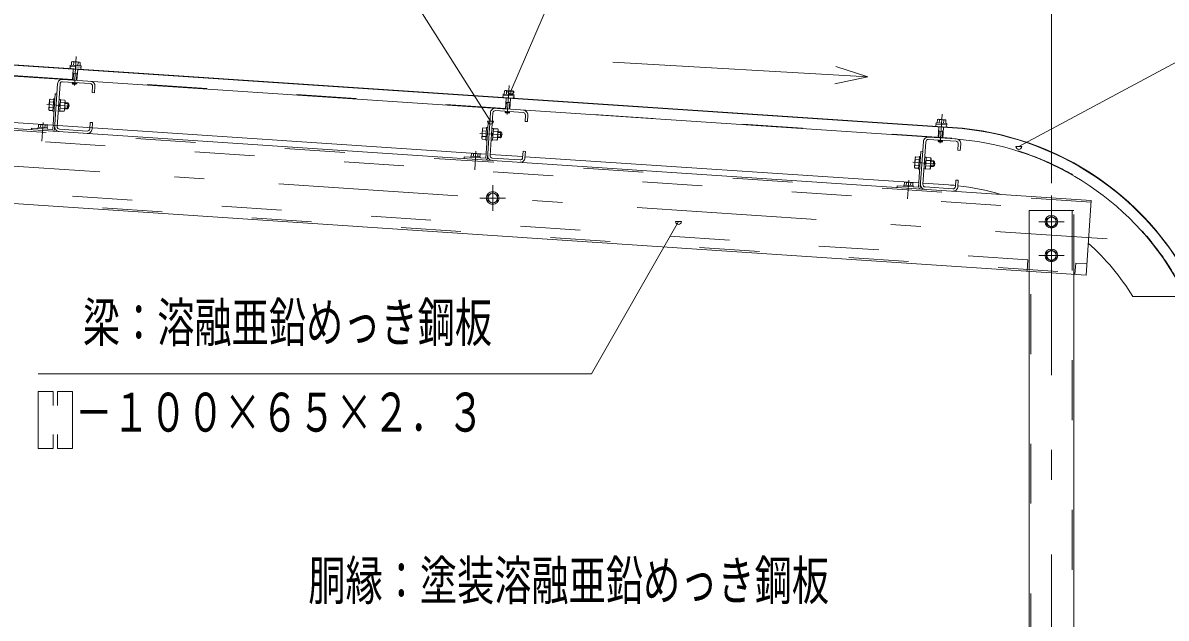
# Model space of a CAD drawing. Units: millimetres, scale not verified. Extents: x -21353 to 21363, y -10500 to 10500.
# Drawn here: x 12652 to 16473, y 4113 to 6102 of the extents above; entities that cross this region are included whole.
import ezdxf
from ezdxf.enums import TextEntityAlignment as Align

# ---------------------------------------------------------------- set-up
doc = ezdxf.new("R2010")
doc.units = ezdxf.units.MM
doc.header["$LTSCALE"] = 50
doc.linetypes.add('USER2', pattern=[10, 4, -6])
doc.linetypes.add('USER3', pattern=[24, 12, -5, 2, -5])
for name, color, linetype, lineweight in [('0-6_2-0BOLD', 7, 'Continuous', 18), ('0-7_2-1HIDDEN', 3, 'USER2', 18), ('0-8_2-2CENTER', 3, 'USER3', 18), ('0-9_2-4THIN', 4, 'Continuous', 18), ('0-A_2-5DIM', 3, 'Continuous', 18)]:
    doc.layers.add(name, color=color, linetype=linetype, lineweight=lineweight)
doc.styles.add('ＭＳ ゴシック', font='')
doc.styles.get('ＭＳ ゴシック').set_extended_font_data('MS Gothic')

msp = doc.modelspace()

# ---------------------------------------------------------------- linework, layer by layer
at = {"layer": '0-6_2-0BOLD'}
for p, q in [((10869.22, 6077.44), (15758.37, 5751.5)), ((10866.81, 6041.27), (12824.97, 5910.73)), ((12821.02, 5960.1), (12821.77, 5971.31)), ((12835.43, 5959.14), (12836.17, 5970.35)), ((12819.89, 5947.39), (12817.48, 5911.22)), ((12833.9, 5932.01), (12818.94, 5933.01)), ((12832.45, 5910.23), (12834.86, 5946.4)), ((12767.78, 5898.5), (12757.58, 5745.59)), ((12766.25, 5755.28), (12775.76, 5897.97)), ((12877.07, 5899.23), (12784.27, 5905.42)), ((12784.81, 5913.4), (14271.76, 5814.3)), ((12831.72, 5899.25), (12831.92, 5902.24)), ((12883.09, 5869.26), (12884.52, 5890.72)), ((14199.58, 5663.74), (11436.47, 5847.95)), ((14264.27, 5814.77), (14266.68, 5850.94)), ((14267.81, 5863.65), (14268.56, 5874.86)), ((14281.65, 5849.95), (14279.24, 5813.78)), ((14282.22, 5862.69), (14282.96, 5873.9)), ((16222.01, 5508.86), (11223.1, 5842.13)), ((12740.69, 5819.24), (12752.67, 5818.45)), ((12753.91, 5837.17), (12741.93, 5837.97)), ((12770.67, 5821.63), (12776, 5826.29)), ((12776.33, 5831.28), (12771, 5826.63)), ((12775.37, 5816.93), (12789.85, 5815.97)), ((12791.1, 5834.69), (12776.62, 5835.65)), ((14231.06, 5808.96), (14323.86, 5802.78)), ((15755.96, 5715.34), (14231.6, 5816.95)), ((14265.73, 5836.56), (14280.69, 5835.56)), ((12774.7, 5806.83), (12769.71, 5807.17)), ((14214.57, 5802.05), (14204.37, 5649.14)), ((14222.55, 5801.52), (14213.04, 5658.83)), ((14263.54, 5803.8), (14263.74, 5806.79)), ((15714.6, 5767.19), (15715.35, 5778.41)), ((15729.01, 5766.23), (15729.75, 5777.45)), ((12702.35, 5753.28), (12702.08, 5749.29)), ((12710.74, 5752.73), (12711.32, 5761.48)), ((12725.72, 5760.52), (12725.14, 5751.77)), ((12732.28, 5751.29), (12732.86, 5760.04)), ((12773.7, 5746.77), (12866.49, 5740.58)), ((14200.7, 5740.71), (14188.72, 5741.52)), ((14223.12, 5734.83), (14217.79, 5730.17)), ((14237.88, 5738.23), (14223.41, 5739.2)), ((15711.06, 5718.32), (15713.47, 5754.49)), ((15727.48, 5739.11), (15712.52, 5740.11)), ((15728.44, 5753.49), (15726.03, 5717.32)), ((14187.47, 5722.79), (14199.46, 5722)), ((14221.48, 5710.38), (14216.5, 5710.72)), ((14217.46, 5725.18), (14222.78, 5729.84)), ((14222.16, 5720.48), (14236.64, 5719.51)), ((15661.36, 5705.59), (15651.16, 5552.69)), ((15659.83, 5562.38), (15669.34, 5705.06)), ((15770.65, 5706.33), (15677.85, 5712.51)), ((15678.39, 5720.49), (15771.18, 5714.31)), ((15710.33, 5707.35), (15710.53, 5710.33)), ((15725.5, 5709.34), (15725.3, 5706.35)), ((15776.67, 5676.36), (15778.1, 5697.81)), ((14157.53, 5656.28), (14158.11, 5665.03)), ((14172.51, 5664.07), (14171.93, 5655.31)), ((14213.3, 5662.82), (14322.06, 5655.57)), ((14220.49, 5650.32), (14313.28, 5644.13)), ((14330.04, 5655.04), (15646.37, 5567.28)), ((15634.26, 5626.34), (15646.25, 5625.54)), ((15647.49, 5644.26), (15635.51, 5645.06)), ((15664.25, 5628.73), (15669.57, 5633.38)), ((15669.91, 5638.37), (15664.58, 5633.72)), ((15668.95, 5624.02), (15683.43, 5623.06)), ((15684.68, 5641.78), (15670.2, 5642.75)), ((15695.43, 5641.68), (15694.1, 5621.73)), ((15668.27, 5613.93), (15663.29, 5614.26)), ((15604.32, 5559.82), (15604.9, 5568.57)), ((15619.3, 5567.61), (15618.72, 5558.86)), ((15660.09, 5566.37), (15745.65, 5560.66)), ((15760.07, 5547.68), (15667.28, 5553.86)), ((16205.38, 5259.42), (16222.01, 5508.87)), ((16014.39, 3494.3), (16014.39, 5272.15)), ((16164.39, 5262.15), (16164.39, 3494.3)), ((16361.48, 5187.62), (16579.26, 5187.62))]:
    msp.add_line(p, q, dxfattribs=at)
for points in [[(15758.46, 5752.74), (10869.31, 6078.69), (10866.81, 6041.27)], [(12841.28, 5971.28), (12816.83, 5972.9), (12814.57, 5971.79), (12813.82, 5960.58)], [(12841.28, 5971.28), (12843.37, 5969.87), (12842.63, 5958.66)], [(12816.95, 5903.24), (12816.75, 5900.25), (12819.08, 5897.59), (12829.06, 5896.92), (12831.72, 5899.25), (12816.75, 5900.25)], [(12892.5, 5890.18), (12891.07, 5868.73), (12883.09, 5869.26)], [(12679.87, 5745.01), (12680.25, 5750.75), (12751.85, 5745.97), (12759.78, 5864.97), (12765.52, 5864.58)], [(12752.04, 5809.08), (12740.06, 5809.88), (12738.52, 5813.01), (12740.62, 5844.44), (12742.56, 5847.32), (12754.54, 5846.53)], [(12758.7, 5848.74), (12754.71, 5849.01), (12751.88, 5806.6), (12755.87, 5806.33)], [(14263.62, 5876.45), (14261.36, 5875.34), (14260.61, 5864.12)], [(14263.62, 5876.45), (14288.07, 5874.83), (14290.16, 5873.42), (14289.42, 5862.21)], [(12774.7, 5806.83), (12777.29, 5845.75), (12772.3, 5846.08)], [(12777.24, 5845.01), (12791.72, 5844.05), (12793.25, 5840.92), (12791.16, 5809.49), (12789.22, 5806.6), (12774.74, 5807.56)], [(12791.54, 5815.23), (12800.52, 5814.63), (12801.85, 5834.59), (12792.87, 5835.19)], [(12801.85, 5834.59), (12805.35, 5830.6), (12804.51, 5818.12), (12800.52, 5814.63)], [(14278.7, 5805.79), (14278.51, 5802.8), (14263.54, 5803.8), (14265.87, 5801.14), (14275.85, 5800.47), (14278.51, 5802.8)], [(14331.31, 5794.27), (14329.88, 5772.81), (14337.86, 5772.28), (14339.29, 5793.73)], [(15710.41, 5780), (15708.15, 5778.89), (15707.4, 5767.67)], [(15710.41, 5780), (15734.86, 5778.37), (15736.95, 5776.97), (15736.21, 5765.75)], [(12702.35, 5753.28), (12733.53, 5751.21), (12733.26, 5747.22)], [(12732.86, 5760.04), (12730.83, 5761.41), (12706.38, 5763.04), (12704.18, 5761.96), (12703.59, 5753.21)], [(12875.01, 5748.03), (12876.44, 5769.49), (12884.42, 5768.95), (12882.99, 5747.5)], [(14198.83, 5712.63), (14186.85, 5713.43), (14185.31, 5716.56), (14187.41, 5747.98), (14189.35, 5750.87), (14201.33, 5750.08)], [(14198.63, 5649.52), (14206.57, 5768.51), (14212.31, 5768.13)], [(14205.49, 5752.29), (14201.5, 5752.56), (14198.67, 5710.15), (14202.66, 5709.88)], [(14221.48, 5710.38), (14224.08, 5749.3), (14219.09, 5749.63)], [(14224.03, 5748.56), (14238.51, 5747.6), (14240.04, 5744.47), (14237.95, 5713.04), (14236.01, 5710.15), (14221.53, 5711.11)], [(14238.33, 5718.78), (14247.31, 5718.18), (14248.64, 5738.14), (14239.66, 5738.73)], [(14248.64, 5738.14), (14252.13, 5734.14), (14251.3, 5721.67), (14247.31, 5718.18)], [(15786.08, 5697.28), (15784.65, 5675.83), (15776.67, 5676.36)], [(14148.87, 5652.84), (14149.13, 5656.83), (14180.32, 5654.76), (14180.05, 5650.76)], [(14179.07, 5654.84), (14179.65, 5663.59), (14177.62, 5664.96), (14153.17, 5666.59), (14150.97, 5665.5), (14150.38, 5656.75)], [(14321.79, 5651.58), (14323.22, 5673.03), (14331.21, 5672.5), (14329.78, 5651.05)], [(15645.42, 5553.07), (15653.36, 5672.06), (15659.1, 5671.68)], [(15652.28, 5655.84), (15648.29, 5656.11), (15645.46, 5613.7), (15649.45, 5613.43)], [(14198.63, 5649.52), (14127.04, 5654.3), (14126.66, 5648.56)], [(15645.62, 5616.18), (15633.64, 5616.98), (15632.1, 5620.1), (15634.2, 5651.53), (15636.14, 5654.42), (15648.12, 5653.62)], [(15668.27, 5613.93), (15670.87, 5652.84), (15665.88, 5653.17)], [(15670.82, 5652.11), (15685.3, 5651.14), (15686.83, 5648.02), (15684.74, 5616.59), (15682.8, 5613.7), (15668.32, 5614.66)], [(15685.12, 5622.33), (15694.1, 5621.73), (15698.09, 5625.22), (15698.93, 5637.69), (15695.43, 5641.68), (15686.45, 5642.28)], [(15645.42, 5553.07), (15573.83, 5557.85), (15573.45, 5552.11)], [(15595.66, 5556.39), (15595.92, 5560.38), (15627.11, 5558.3), (15626.84, 5554.31)], [(15625.86, 5558.39), (15626.44, 5567.14), (15624.41, 5568.5), (15599.96, 5570.13), (15597.76, 5569.05), (15597.17, 5560.3)], [(15768.58, 5555.13), (15770.01, 5576.58), (15778, 5576.05), (15776.57, 5554.6)], [(12259.87, 5526.46), (12419.04, 5515.85), (12418.78, 5511.86), (16205.38, 5259.42)]]:
    msp.add_lwpolyline(points, dxfattribs=at)
for points in [[(12810.14, 5960.82), (12846.31, 5958.41), (12846.04, 5954.42), (12809.87, 5956.83)], [(14293.1, 5861.96), (14256.93, 5864.37), (14256.66, 5860.38), (14292.83, 5857.97)], [(15703.72, 5767.92), (15739.89, 5765.51), (15739.62, 5761.51), (15703.45, 5763.92)], [(15712.66, 5704.68), (15722.64, 5704.02), (15725.3, 5706.35), (15710.33, 5707.35)], [(14238.11, 5526.31), (14221.86, 5535.7), (14205.62, 5526.31), (14205.62, 5507.55), (14221.86, 5498.17), (14238.11, 5507.55)], [(16073.14, 5428.05), (16089.39, 5418.67), (16105.63, 5428.05), (16105.63, 5446.81), (16089.39, 5456.19), (16073.14, 5446.81)], [(16073.14, 5315.55), (16073.14, 5334.31), (16089.39, 5343.69), (16105.63, 5334.31), (16105.63, 5315.55), (16089.39, 5306.17)]]:
    msp.add_lwpolyline(points, close=True, dxfattribs=at)
for centre, radius in [((14221.86, 5516.93), 21.25), ((14221.86, 5516.93), 15.75), ((16089.39, 5437.43), 21.25), ((16089.39, 5437.43), 15.75), ((16089.39, 5324.93), 21.25), ((16089.39, 5324.93), 15.75)]:
    msp.add_circle(centre, radius, dxfattribs=at)
for centre, radius, start, end in [((12817.87, 5967.03), 5.79, 47.65448, 86.18591), ((12827.65, 5950.86), 21.27, 66.3568, 106.01724), ((12839.48, 5965.59), 5.79, 86.18591, 124.73215), ((12812.74, 5952.88), 3.75, 86.18591, 266.18591), ((12842.68, 5950.89), 3.75, 266.18593, 86.18591), ((12783.74, 5897.44), 16, 86.18718, 176.188), ((12783.74, 5897.44), 8, 86.18675, 176.18759), ((12876.54, 5891.25), 8, 356.18759, 86.18759), ((12876.54, 5891.25), 16, 356.18718, 86.18759), ((14259.53, 5856.43), 3.75, 86.18591, 266.18591), ((14264.66, 5870.58), 5.79, 47.65448, 86.18591), ((14274.43, 5854.41), 21.27, 66.3568, 106.01724), ((14286.26, 5869.14), 5.79, 86.18591, 124.73215), ((14289.47, 5854.44), 3.75, 266.18593, 86.18591), ((12745.81, 5814.2), 7.19, 135.45909, 176.18591), ((12765.66, 5826.98), 26.15, 155.16051, 197.21132), ((12747.68, 5842.28), 7.19, 176.18591, 216.91273), ((12766.12, 5826.95), 26.15, 335.16052, 17.21132), ((12784.1, 5811.64), 7.19, 356.18593, 36.91273), ((12785.97, 5839.73), 7.19, 315.45909, 356.18591), ((14230.53, 5800.98), 16, 86.18718, 176.188), ((14230.53, 5800.98), 8, 86.18675, 176.18759), ((14323.33, 5794.8), 16, 356.18718, 86.18759), ((14323.32, 5794.8), 8, 356.18759, 86.18759), ((15711.45, 5774.12), 5.79, 47.65448, 86.18591), ((15721.22, 5757.96), 21.27, 66.3568, 106.01724), ((15733.05, 5772.69), 5.79, 86.18591, 124.73215), ((12707.44, 5757.12), 5.83, 48.34232, 86.18481), ((12717.15, 5740.43), 21.84, 66.88872, 105.4809), ((12728.98, 5755.68), 5.83, 86.18481, 124.0273), ((12751.85, 5745.97), 5.75, 266.18515, 356.18515), ((12774.23, 5754.75), 16, 176.18759, 266.18759), ((12774.23, 5754.75), 8, 176.18759, 266.18759), ((12867.02, 5748.57), 16, 266.18718, 356.188), ((12867.02, 5748.57), 8, 266.18675, 356.18759), ((14212.45, 5730.53), 26.15, 155.16051, 197.21132), ((14194.47, 5745.83), 7.19, 176.18591, 216.91273), ((14212.91, 5730.5), 26.15, 335.16052, 17.21132), ((14232.76, 5743.28), 7.19, 315.45909, 356.18591), ((15706.32, 5759.98), 3.75, 86.18591, 266.18591), ((15736.26, 5757.98), 3.75, 266.18593, 86.18591), ((15693.6, 4779.9), 973.75, 26.18593, 86.18591), ((15693.6, 4779.9), 975, 24.71965, 86.18591), ((14192.6, 5717.75), 7.19, 135.45909, 176.18591), ((14230.89, 5715.19), 7.19, 356.18593, 36.91273), ((15677.32, 5704.53), 16, 86.18718, 176.188), ((15677.32, 5704.53), 8, 86.18675, 176.18759), ((15693.6, 4779.9), 937.5, 29.64818, 86.18591), ((15770.11, 5698.34), 8, 356.18759, 86.18759), ((15770.12, 5698.34), 16, 356.18718, 86.18759), ((14154.23, 5660.67), 5.83, 48.34232, 86.18481), ((14163.94, 5643.98), 21.84, 66.88872, 105.4809), ((14175.77, 5659.23), 5.83, 86.18481, 124.0273), ((14221.02, 5658.3), 16, 176.18759, 266.18759), ((14221.02, 5658.3), 8, 176.18759, 266.18759), ((14198.63, 5649.52), 5.75, 266.18515, 356.18515), ((14313.81, 5652.11), 16, 266.18718, 356.188), ((14313.81, 5652.11), 8, 266.18675, 356.18759), ((15639.39, 5621.3), 7.19, 135.45909, 176.18591), ((15659.24, 5634.08), 26.15, 155.16051, 197.21132), ((15641.26, 5649.38), 7.19, 176.18591, 216.91273), ((15659.7, 5634.05), 26.15, 335.16052, 17.21132), ((15677.68, 5618.74), 7.19, 356.18593, 36.91273), ((15679.55, 5646.83), 7.19, 315.45909, 356.18591), ((15601.02, 5564.22), 5.83, 48.34232, 86.18481), ((15610.73, 5547.53), 21.84, 66.88872, 105.4809), ((15622.56, 5562.78), 5.83, 86.18481, 124.0273), ((15645.42, 5553.07), 5.75, 266.18515, 356.18515), ((15667.81, 5561.85), 16, 176.18759, 266.18759), ((15667.81, 5561.85), 8, 176.18759, 266.18759), ((15693.6, 4779.9), 782.5, 84.48325, 86.18591), ((15760.6, 5555.66), 16, 266.18718, 356.188), ((15760.6, 5555.66), 8, 266.18675, 356.18759), ((15693.6, 4779.9), 782.5, 73.2037, 83.89702), ((15693.6, 4779.9), 782.5, 31.4028, 48.46498)]:
    msp.add_arc(centre, radius, start, end, dxfattribs=at)
at = {"layer": '0-7_2-1HIDDEN'}
for p, q in [((12817.56, 5912.47), (11385.75, 6007.93)), ((14264.36, 5816.04), (12832.53, 5911.47)), ((16221.63, 5503.13), (11232.7, 5835.72)), ((15756.04, 5716.58), (14279.32, 5815.02)), ((11230.59, 5804.04), (16219.51, 5471.45)), ((12419.16, 5517.6), (16205.76, 5265.16)), ((16020.13, 3495.56), (16020.13, 5474.93)), ((16158.64, 5474.93), (16158.64, 3495.18))]:
    msp.add_line(p, q, dxfattribs=at)
for points in [[(16008.31, 5272.56), (16010.81, 5309.97), (12421.27, 5549.28), (12419.04, 5515.85)], [(16164.39, 5262.15), (16164.39, 5474.93), (16014.39, 5474.93), (16014.39, 5272.15)], [(16207.87, 5296.84), (16170.46, 5299.33), (16167.96, 5261.91)]]:
    msp.add_lwpolyline(points, dxfattribs=at)
msp.add_arc((15693.6, 4779.9), 938.75, 29.64737, 86.18591, dxfattribs=at)
at = {"layer": '0-8_2-2CENTER'}
for p, q in [((12823.77, 5892.83), (12830.24, 5989.88)), ((14270.56, 5796.38), (14277.03, 5893.43)), ((12732.09, 5829.22), (12808.42, 5824.13)), ((15723.82, 5796.98), (15717.35, 5699.93)), ((12714.94, 5707.35), (12719.1, 5769.71)), ((14178.88, 5732.77), (14255.21, 5727.68)), ((11112.52, 5724.22), (16276.06, 5379.99)), ((14161.73, 5610.89), (14165.89, 5673.25)), ((15625.67, 5636.31), (15702, 5631.22)), ((14221.86, 5559.43), (14221.86, 5474.43)), ((15612.68, 5576.81), (15608.52, 5514.45)), ((14264.36, 5516.93), (14179.36, 5516.93)), ((16089.39, 5525.18), (16089.39, 93.79)), ((16046.88, 5437.43), (16131.89, 5437.43)), ((16131.89, 5324.93), (16046.88, 5324.93))]:
    msp.add_line(p, q, dxfattribs=at)
at = {"layer": '0-9_2-4THIN'}
for p, q in [((12820.93, 5932.88), (12819.17, 5936.47)), ((12819.48, 5911.09), (12820.93, 5932.88)), ((12831.91, 5932.14), (12830.45, 5910.36)), ((12834.13, 5935.47), (12831.9, 5932.14)), ((12818.62, 5898.12), (12818.95, 5903.11)), ((12829.92, 5902.37), (12829.59, 5897.39)), ((12791.71, 5817.73), (12803.18, 5816.96)), ((12804.18, 5831.93), (12792.71, 5832.69)), ((14267.72, 5836.43), (14265.95, 5840.02)), ((14266.27, 5814.64), (14267.72, 5836.43)), ((14278.69, 5835.69), (14277.24, 5813.91)), ((14280.92, 5839.02), (14278.69, 5835.69)), ((14265.4, 5801.66), (14265.74, 5806.65)), ((14276.71, 5805.92), (14276.38, 5800.94)), ((14250.97, 5735.48), (14239.5, 5736.24)), ((15714.51, 5739.98), (15712.74, 5743.57)), ((15713.06, 5718.19), (15714.51, 5739.97)), ((15725.48, 5739.24), (15724.03, 5717.46)), ((15727.71, 5742.56), (15725.48, 5739.24)), ((14238.5, 5721.28), (14249.97, 5720.51)), ((15712.2, 5705.21), (15712.53, 5710.2)), ((15723.5, 5709.47), (15723.17, 5704.48)), ((15685.29, 5624.82), (15696.76, 5624.06)), ((15697.76, 5639.02), (15686.29, 5639.79))]:
    msp.add_line(p, q, dxfattribs=at)
at = {"layer": '0-A_2-5DIM'}
for p, q in [((16089.39, 5566.86), (16089.39, 6724.05)), ((17489.38, 6497.08), (15980.39, 5689.21)), ((15365.63, 5898.58), (15475.79, 5921.39)), ((14292.96, 5873.9), (14272.96, 5873.9)), ((14224.61, 5773.82), (14204.61, 5773.82)), ((15990.39, 5689.21), (15970.39, 5689.21)), ((14852.89, 5438.35), (14832.89, 5438.35))]:
    msp.add_line(p, q, dxfattribs=at)
for points in [[(10889.39, 7629.93), (13039.39, 7629.93), (14214.61, 5773.82)], [(14282.97, 5873.9), (15039.38, 7629.93), (16739.38, 7629.93)], [(14623.69, 5970.53), (15475.79, 5921.39), (15368.98, 5956.72)], [(12702.35, 4929.36), (14552.35, 4929.37), (14842.89, 5438.35)], [(12752.35, 4726.19), (12752.35, 4679.37), (12702.35, 4679.37), (12702.35, 4870.8), (12752.35, 4870.8), (12752.35, 4823.99)], [(12817.35, 4870.8), (12817.35, 4679.37), (12767.35, 4679.37), (12767.35, 4726.19)], [(12767.35, 4823.99), (12767.35, 4870.8), (12817.35, 4870.8)]]:
    msp.add_lwpolyline(points, dxfattribs=at)
for centre in [(14282.96, 5873.9), (14214.61, 5773.82), (15980.39, 5689.21), (14842.89, 5438.35)]:
    msp.add_arc(centre, 10, 180, 0, dxfattribs=at)

# ---------------------------------------------------------------- texts
at = {"layer": '0-A_2-5DIM', "color": 7, "style": 'ＭＳ ゴシック', "width": 0.7}
for s, p in [('梁：溶融亜鉛めっき鋼板', (12852.35, 4997.13)), ('\u3000－１００×６５×２．３', (12702.35, 4697.13)), ('胴縁：塗装溶融亜鉛めっき鋼板', (13605.69, 4134.85))]:
    msp.add_text(s, height=130.2, dxfattribs=at).set_placement(p, align=Align.BOTTOM_LEFT)

doc.saveas('drawing.dxf')
